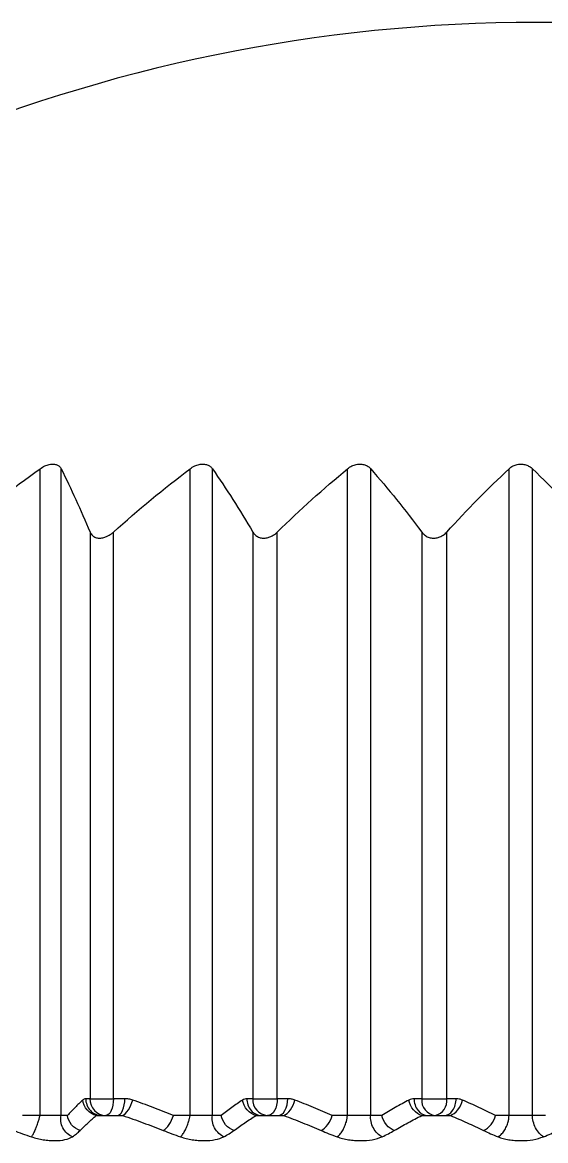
# Model space of a CAD drawing. Header units: inches. Extents: x 24920 to 61775, y 10942 to 38819.
# Drawn here: x 48667.41 to 48670.52, y 29690.5 to 29697.14 of the extents above; entities that cross this region are included whole.
import ezdxf

# ---------------------------------------------------------------- set-up
doc = ezdxf.new("R2010")
doc.units = ezdxf.units.IN
doc.header["$MEASUREMENT"] = 0
doc.layers.add('FF-FIXT', color=2, linetype='Continuous')

# ---------------------------------------------------------------- blocks, each defined once
blk = doc.blocks.new('ssgeg')
at = {"layer": 'FF-FIXT', "color": 8, "ltscale": 3}
for p, q in [((48897.5142, 29515.1446), (48897.5143, 29518.99)), ((48897.6398, 29515.1446), (48897.6399, 29518.99)), ((48898.4061, 29515.1445), (48898.4062, 29518.99)), ((48898.5393, 29515.1445), (48898.5394, 29518.99)), ((48899.3422, 29515.1445), (48899.3423, 29518.99)), ((48899.4802, 29515.1445), (48899.4803, 29518.99)), ((48900.3024, 29515.1445), (48900.3025, 29518.99)), ((48900.4422, 29515.1445), (48900.4423, 29518.99)), ((48897.8113, 29518.6138), (48897.8113, 29515.2446)), ((48897.9504, 29515.2446), (48897.9505, 29518.6138)), ((48898.7792, 29518.6138), (48898.7791, 29515.2445)), ((48898.9249, 29515.2445), (48898.925, 29518.6138)), ((48899.7832, 29518.6137), (48899.7832, 29515.2445)), ((48899.9325, 29515.2445), (48899.9326, 29518.6137)), ((48897.8113, 29515.2446), (48897.7857, 29515.2446)), ((48897.8113, 29515.2446), (48897.9504, 29515.2446)), ((48898.0184, 29515.2446), (48897.9504, 29515.2446)), ((48898.7791, 29515.2445), (48898.7434, 29515.2445)), ((48898.7791, 29515.2445), (48898.9249, 29515.2445)), ((48898.9871, 29515.2445), (48898.9249, 29515.2445)), ((48899.7832, 29515.2445), (48899.738, 29515.2445)), ((48899.7832, 29515.2445), (48899.9325, 29515.2445)), ((48899.9877, 29515.2445), (48899.9325, 29515.2445)), ((48897.5142, 29515.1446), (48897.4092, 29515.1446)), ((48897.677, 29515.1446), (48897.6398, 29515.1446)), ((48897.8474, 29515.1446), (48897.8799, 29515.1446)), ((48897.8799, 29515.1446), (48897.9734, 29515.1446)), ((48897.8799, 29515.1446), (48897.9054, 29515.1446)), ((48897.9054, 29515.1446), (48897.9734, 29515.1446)), ((48897.9734, 29515.1446), (48898.0061, 29515.1446)), ((48898.4061, 29515.1445), (48898.3073, 29515.1446)), ((48898.5913, 29515.1445), (48898.5393, 29515.1445)), ((48898.7975, 29515.1445), (48898.8316, 29515.1445)), ((48898.8316, 29515.1445), (48898.9296, 29515.1445)), ((48898.8316, 29515.1445), (48898.8674, 29515.1445)), ((48898.8674, 29515.1445), (48898.9296, 29515.1445)), ((48898.9296, 29515.1445), (48898.9638, 29515.1445)), ((48899.3422, 29515.1445), (48899.2517, 29515.1445)), ((48899.5459, 29515.1445), (48899.4802, 29515.1445)), ((48899.7835, 29515.1445), (48899.8184, 29515.1445)), ((48899.789, 29515.1515), (48899.8101, 29515.1445)), ((48899.8184, 29515.1445), (48899.8636, 29515.1445)), ((48899.8184, 29515.1445), (48899.9188, 29515.1445)), ((48899.8636, 29515.1445), (48899.9188, 29515.1445)), ((48899.9188, 29515.1445), (48899.9538, 29515.1445)), ((48900.3024, 29515.1445), (48900.2222, 29515.1445)), ((48900.5202, 29515.1445), (48900.4422, 29515.1445))]:
    blk.add_line(p, q, dxfattribs=at)
at = {"layer": 'FF-FIXT', "color": 8, "ltscale": 3, "flags": 128}
for points in [[(48897.9504, 29515.2446), (48897.9496, 29515.225), (48897.947, 29515.2063), (48897.9428, 29515.189), (48897.9372, 29515.1738), (48897.9304, 29515.1614), (48897.9227, 29515.1522), (48897.9142, 29515.1465), (48897.9054, 29515.1446)], [(48898.9249, 29515.2445), (48898.9238, 29515.225), (48898.9205, 29515.2063), (48898.9152, 29515.189), (48898.9081, 29515.1738), (48898.8994, 29515.1614), (48898.8894, 29515.1522), (48898.8786, 29515.1465), (48898.8674, 29515.1445)]]:
    blk.add_lwpolyline(points, dxfattribs=at)
at = {"layer": 'FF-FIXT', "color": 8, "ltscale": 3}
for centre, radius, start, end in [((48900.4663, 29512.1445), 9.5, 89.99878, 136.21829), ((48900.4663, 29512.1445), 9.5, 45.35074, 89.99878), ((48897.9084, 29515.2417), 0.0972, 178.33216, 268.23259), ((48898.8736, 29515.239), 0.0947, 176.65853, 266.21064), ((48899.8746, 29515.2357), 0.0918, 174.49072, 263.14538), ((48899.8445, 29515.2314), 0.0889, 282.39199, 8.49364)]:
    blk.add_arc(centre, radius, start, end, dxfattribs=at)
for points in [[(48897.03, 29518.6138), (48897.1869, 29518.7457), (48897.3483, 29518.8711), (48897.5143, 29518.99)], [(48897.6399, 29518.99), (48897.6987, 29518.8711), (48897.7558, 29518.7457), (48897.8113, 29518.6138)], [(48897.9505, 29518.6138), (48898.0981, 29518.7457), (48898.25, 29518.8711), (48898.4062, 29518.99)], [(48898.5394, 29518.99), (48898.6216, 29518.8711), (48898.7015, 29518.7457), (48898.7792, 29518.6138)], [(48898.925, 29518.6138), (48899.0602, 29518.7457), (48899.1992, 29518.8711), (48899.3423, 29518.99)], [(48899.4803, 29518.99), (48899.5841, 29518.8711), (48899.6851, 29518.7457), (48899.7832, 29518.6137)], [(48899.9326, 29518.6137), (48900.0524, 29518.7457), (48900.1757, 29518.8711), (48900.3025, 29518.99)], [(48900.4423, 29518.99), (48900.5655, 29518.8711), (48900.6854, 29518.7456), (48900.8019, 29518.6137)]]:
    blk.add_open_spline(points, degree=3, dxfattribs=at)
for points, knots in [([(48897.5143, 29518.99), (48897.5231, 29518.9963), (48897.5329, 29519.0021), (48897.5432, 29519.0067), (48897.5516, 29519.0105), (48897.5605, 29519.0135), (48897.5693, 29519.0154), (48897.5781, 29519.0173), (48897.587, 29519.018), (48897.595, 29519.0175), (48897.6021, 29519.017), (48897.6087, 29519.0155), (48897.6145, 29519.0133), (48897.6203, 29519.0109), (48897.6254, 29519.0077), (48897.6295, 29519.0039), (48897.634, 29518.9999), (48897.6374, 29518.9951), (48897.6399, 29518.99)], [0, 0, 0, 0, 0.0000337382, 0.0000337382, 0.0000337382, 0.0000613606, 0.0000613606, 0.0000613606, 0.0000892256, 0.0000892256, 0.0000892256, 0.0001137012, 0.0001137012, 0.0001137012, 0.0001388699, 0.0001388699, 0.0001388699, 0.0001659953, 0.0001659953, 0.0001659953, 0.0001659953]), ([(48898.4062, 29518.99), (48898.4145, 29518.9963), (48898.4239, 29519.0021), (48898.434, 29519.0067), (48898.4423, 29519.0105), (48898.4512, 29519.0135), (48898.4602, 29519.0154), (48898.4692, 29519.0173), (48898.4786, 29519.018), (48898.4872, 29519.0175), (48898.4948, 29519.017), (48898.5021, 29519.0155), (48898.5085, 29519.0132), (48898.5151, 29519.0109), (48898.521, 29519.0077), (48898.526, 29519.0039), (48898.5314, 29518.9999), (48898.5359, 29518.9951), (48898.5394, 29518.99)], [0, 0, 0, 0, 0.0000337382, 0.0000337382, 0.0000337382, 0.0000613606, 0.0000613606, 0.0000613606, 0.0000892256, 0.0000892256, 0.0000892256, 0.0001137012, 0.0001137012, 0.0001137012, 0.0001388699, 0.0001388699, 0.0001388699, 0.0001659953, 0.0001659953, 0.0001659953, 0.0001659953]), ([(48899.3423, 29518.99), (48899.3499, 29518.9963), (48899.3587, 29519.0021), (48899.3684, 29519.0067), (48899.3764, 29519.0105), (48899.3852, 29519.0135), (48899.3942, 29519.0154), (48899.4033, 29519.0173), (48899.4128, 29519.018), (48899.4218, 29519.0175), (48899.4298, 29519.017), (48899.4376, 29519.0155), (48899.4446, 29519.0132), (48899.4518, 29519.0109), (48899.4584, 29519.0077), (48899.4642, 29519.0039), (48899.4704, 29518.9998), (48899.4758, 29518.9951), (48899.4803, 29518.99)], [0, 0, 0, 0, 0.0000337382, 0.0000337382, 0.0000337382, 0.0000613606, 0.0000613606, 0.0000613606, 0.0000892256, 0.0000892256, 0.0000892256, 0.0001137012, 0.0001137012, 0.0001137012, 0.0001388699, 0.0001388699, 0.0001388699, 0.0001659953, 0.0001659953, 0.0001659953, 0.0001659953]), ([(48900.3025, 29518.99), (48900.3092, 29518.9963), (48900.3173, 29519.0021), (48900.3264, 29519.0067), (48900.334, 29519.0104), (48900.3424, 29519.0135), (48900.3512, 29519.0154), (48900.3601, 29519.0172), (48900.3697, 29519.018), (48900.3789, 29519.0174), (48900.387, 29519.017), (48900.3951, 29519.0155), (48900.4026, 29519.0132), (48900.4103, 29519.0108), (48900.4175, 29519.0076), (48900.4239, 29519.0039), (48900.4308, 29518.9998), (48900.437, 29518.9951), (48900.4423, 29518.99)], [0, 0, 0, 0, 0.0000337382, 0.0000337382, 0.0000337382, 0.0000613606, 0.0000613606, 0.0000613606, 0.0000892256, 0.0000892256, 0.0000892256, 0.0001137012, 0.0001137012, 0.0001137012, 0.0001388699, 0.0001388699, 0.0001388699, 0.0001659953, 0.0001659953, 0.0001659953, 0.0001659953]), ([(48897.8113, 29518.6138), (48897.8146, 29518.6059), (48897.8195, 29518.5986), (48897.8263, 29518.5926), (48897.8313, 29518.5881), (48897.8375, 29518.5843), (48897.8446, 29518.5817), (48897.8506, 29518.5795), (48897.8575, 29518.5781), (48897.8648, 29518.5778), (48897.8721, 29518.5774), (48897.8799, 29518.5782), (48897.8876, 29518.5798), (48897.895, 29518.5814), (48897.9025, 29518.5839), (48897.9096, 29518.5871), (48897.92, 29518.5916), (48897.9299, 29518.5976), (48897.9386, 29518.6041), (48897.9428, 29518.6072), (48897.9467, 29518.6104), (48897.9505, 29518.6138)], [0, 0, 0, 0, 0.000037755, 0.000037755, 0.000037755, 0.0000657467, 0.0000657467, 0.0000657467, 0.0000895473, 0.0000895473, 0.0000895473, 0.0001134069, 0.0001134069, 0.0001134069, 0.0001365653, 0.0001365653, 0.0001365653, 0.0001706438, 0.0001706438, 0.0001706438, 0.000186607, 0.000186607, 0.000186607, 0.000186607]), ([(48898.7792, 29518.6138), (48898.7838, 29518.6059), (48898.79, 29518.5985), (48898.798, 29518.5925), (48898.8039, 29518.5881), (48898.8109, 29518.5843), (48898.8187, 29518.5817), (48898.8254, 29518.5794), (48898.8329, 29518.5781), (48898.8405, 29518.5777), (48898.8482, 29518.5774), (48898.8563, 29518.5781), (48898.8641, 29518.5798), (48898.8716, 29518.5814), (48898.8791, 29518.5839), (48898.8861, 29518.587), (48898.8963, 29518.5916), (48898.9058, 29518.5975), (48898.914, 29518.6041), (48898.9179, 29518.6072), (48898.9216, 29518.6104), (48898.925, 29518.6138)], [0, 0, 0, 0, 0.000037755, 0.000037755, 0.000037755, 0.0000657467, 0.0000657467, 0.0000657467, 0.0000895473, 0.0000895473, 0.0000895473, 0.0001134069, 0.0001134069, 0.0001134069, 0.0001365653, 0.0001365653, 0.0001365653, 0.0001706438, 0.0001706438, 0.0001706438, 0.000186607, 0.000186607, 0.000186607, 0.000186607]), ([(48899.7832, 29518.6137), (48899.7891, 29518.6059), (48899.7965, 29518.5985), (48899.8055, 29518.5925), (48899.8122, 29518.588), (48899.8199, 29518.5842), (48899.8283, 29518.5816), (48899.8354, 29518.5794), (48899.8432, 29518.578), (48899.8511, 29518.5777), (48899.859, 29518.5774), (48899.8672, 29518.5781), (48899.8749, 29518.5798), (48899.8825, 29518.5814), (48899.8898, 29518.5839), (48899.8965, 29518.587), (48899.9063, 29518.5916), (48899.9152, 29518.5975), (48899.9227, 29518.604), (48899.9262, 29518.6071), (48899.9295, 29518.6104), (48899.9326, 29518.6137)], [0, 0, 0, 0, 0.000037755, 0.000037755, 0.000037755, 0.0000657467, 0.0000657467, 0.0000657467, 0.0000895473, 0.0000895473, 0.0000895473, 0.0001134069, 0.0001134069, 0.0001134069, 0.0001365653, 0.0001365653, 0.0001365653, 0.0001706438, 0.0001706438, 0.0001706438, 0.000186607, 0.000186607, 0.000186607, 0.000186607]), ([(48897.7681, 29515.2367), (48897.7529, 29515.2222), (48897.7223, 29515.1931), (48897.6922, 29515.1608), (48897.677, 29515.1446)], [0, 0, 0, 0, 0.498413, 1, 1, 1, 1]), ([(48897.7857, 29515.2446), (48897.7827, 29515.2442), (48897.7768, 29515.2435), (48897.771, 29515.239), (48897.7681, 29515.2367)], [0, 0, 0, 0, 0.5011414, 1, 1, 1, 1]), ([(48897.8474, 29515.1446), (48897.8293, 29515.1494), (48897.8096, 29515.1606), (48897.7797, 29515.1944), (48897.7702, 29515.2165), (48897.7681, 29515.2367)], [0, 0, 0, 0, 0.5, 0.5, 1, 1, 1, 1]), ([(48897.7857, 29515.2446), (48897.7857, 29515.221), (48897.7949, 29515.1934), (48897.8317, 29515.1543), (48897.8577, 29515.1446), (48897.8799, 29515.1446)], [0, 0, 0, 0, 0.5, 0.5, 1, 1, 1, 1]), ([(48897.9734, 29515.1446), (48897.984, 29515.1446), (48897.9964, 29515.1543), (48898.014, 29515.1934), (48898.0184, 29515.221), (48898.0184, 29515.2446)], [0, 0, 0, 0, 0.5, 0.5, 1, 1, 1, 1]), ([(48898.0061, 29515.1446), (48898.0163, 29515.1496), (48898.0287, 29515.1616), (48898.0506, 29515.1958), (48898.0597, 29515.2174), (48898.0651, 29515.2367)], [0, 0, 0, 0, 0.5, 0.5, 1, 1, 1, 1]), ([(48898.0651, 29515.2367), (48898.0575, 29515.239), (48898.0422, 29515.2435), (48898.0263, 29515.2442), (48898.0184, 29515.2446)], [0, 0, 0, 0, 0.498577, 1, 1, 1, 1]), ([(48898.3073, 29515.1446), (48898.267, 29515.1608), (48898.1868, 29515.1931), (48898.1056, 29515.2222), (48898.0651, 29515.2367)], [0, 0, 0, 0, 0.5015821, 1, 1, 1, 1]), ([(48898.7188, 29515.2367), (48898.6975, 29515.2222), (48898.6547, 29515.1931), (48898.6125, 29515.1608), (48898.5913, 29515.1445)], [0, 0, 0, 0, 0.498413, 1, 1, 1, 1]), ([(48898.7434, 29515.2445), (48898.7392, 29515.2442), (48898.7308, 29515.2435), (48898.7228, 29515.2389), (48898.7188, 29515.2367)], [0, 0, 0, 0, 0.5011414, 1, 1, 1, 1]), ([(48898.7975, 29515.1445), (48898.7803, 29515.1494), (48898.7613, 29515.1606), (48898.7316, 29515.1944), (48898.7217, 29515.2165), (48898.7188, 29515.2367)], [0, 0, 0, 0, 0.5, 0.5, 1, 1, 1, 1]), ([(48898.7434, 29515.2445), (48898.7434, 29515.221), (48898.752, 29515.1934), (48898.7864, 29515.1543), (48898.8108, 29515.1445), (48898.8316, 29515.1445)], [0, 0, 0, 0, 0.5, 0.5, 1, 1, 1, 1]), ([(48898.9296, 29515.1445), (48898.9432, 29515.1445), (48898.9591, 29515.1543), (48898.9815, 29515.1934), (48898.9871, 29515.221), (48898.9871, 29515.2445)], [0, 0, 0, 0, 0.5, 0.5, 1, 1, 1, 1]), ([(48898.9639, 29515.1445), (48898.9764, 29515.1496), (48898.991, 29515.1615), (48899.0155, 29515.1958), (48899.025, 29515.2173), (48899.0299, 29515.2367)], [0, 0, 0, 0, 0.5, 0.5, 1, 1, 1, 1]), ([(48899.0299, 29515.2367), (48899.023, 29515.2389), (48899.0089, 29515.2435), (48898.9944, 29515.2442), (48898.9871, 29515.2445)], [0, 0, 0, 0, 0.4985774, 1, 1, 1, 1]), ([(48899.2517, 29515.1445), (48899.2148, 29515.1608), (48899.1414, 29515.1931), (48899.067, 29515.2222), (48899.0299, 29515.2367)], [0, 0, 0, 0, 0.501585, 1, 1, 1, 1]), ([(48899.7069, 29515.2367), (48899.68, 29515.2222), (48899.626, 29515.1931), (48899.5726, 29515.1607), (48899.5459, 29515.1445)], [0, 0, 0, 0, 0.498413, 1, 1, 1, 1]), ([(48899.738, 29515.2445), (48899.7327, 29515.2442), (48899.7222, 29515.2435), (48899.712, 29515.2389), (48899.7069, 29515.2367)], [0, 0, 0, 0, 0.501141, 1, 1, 1, 1]), ([(48899.7835, 29515.1445), (48899.7675, 29515.1493), (48899.7496, 29515.1606), (48899.7208, 29515.1944), (48899.7107, 29515.2164), (48899.7069, 29515.2367)], [0, 0, 0, 0, 0.5, 0.5, 1, 1, 1, 1]), ([(48899.738, 29515.2445), (48899.738, 29515.221), (48899.7458, 29515.1933), (48899.7773, 29515.1543), (48899.7995, 29515.1445), (48899.8184, 29515.1445)], [0, 0, 0, 0, 0.5, 0.5, 1, 1, 1, 1]), ([(48899.9188, 29515.1445), (48899.935, 29515.1445), (48899.954, 29515.1543), (48899.9809, 29515.1933), (48899.9876, 29515.2209), (48899.9876, 29515.2445)], [0, 0, 0, 0, 0.5, 0.5, 1, 1, 1, 1]), ([(48899.9538, 29515.1445), (48899.9684, 29515.1496), (48899.9849, 29515.1615), (48900.0116, 29515.1958), (48900.0212, 29515.2173), (48900.0256, 29515.2366)], [0, 0, 0, 0, 0.5, 0.5, 1, 1, 1, 1]), ([(48900.0256, 29515.2366), (48900.0194, 29515.2389), (48900.007, 29515.2434), (48899.9941, 29515.2442), (48899.9877, 29515.2445)], [0, 0, 0, 0, 0.498577, 1, 1, 1, 1]), ([(48900.2222, 29515.1445), (48900.1895, 29515.1607), (48900.1244, 29515.1931), (48900.0585, 29515.2221), (48900.0256, 29515.2366)], [0, 0, 0, 0, 0.501582, 1, 1, 1, 1]), ([(48897.4634, 29515.0178), (48897.4665, 29515.0222), (48897.4725, 29515.0309), (48897.4833, 29515.0529), (48897.494, 29515.079), (48897.5029, 29515.1045), (48897.5097, 29515.1267), (48897.5127, 29515.1386), (48897.5142, 29515.1446)], [0, 0, 0, 0, 0.187319, 0.374876, 0.562147, 0.749607, 0.875012, 1, 1, 1, 1]), ([(48897.6398, 29515.1446), (48897.6366, 29515.1445), (48897.6319, 29515.1446), (48897.6261, 29515.1446), (48897.6194, 29515.1446), (48897.6111, 29515.1446), (48897.6019, 29515.1446), (48897.5926, 29515.1446), (48897.5822, 29515.1446), (48897.5713, 29515.1446), (48897.5605, 29515.1446), (48897.5491, 29515.1446), (48897.5379, 29515.1446), (48897.5299, 29515.1446), (48897.5219, 29515.1445), (48897.5142, 29515.1446)], [0, 0, 0, 0, 0.0000293073, 0.0000293073, 0.0000293073, 0.0000629551, 0.0000629551, 0.0000629551, 0.0000966479, 0.0000966479, 0.0000966479, 0.0001303408, 0.0001303408, 0.0001303408, 0.0001544286, 0.0001544286, 0.0001544286, 0.0001544286]), ([(48897.7066, 29515.0178), (48897.6856, 29515.0264), (48897.6629, 29515.0455), (48897.6367, 29515.0954), (48897.6343, 29515.1238), (48897.6398, 29515.1446)], [0, 0, 0, 0, 0.5, 0.5, 1, 1, 1, 1]), ([(48897.7527, 29515.0554), (48897.7347, 29515.0611), (48897.7158, 29515.0729), (48897.6879, 29515.1057), (48897.6793, 29515.1261), (48897.677, 29515.1446)], [0, 0, 0, 0, 0.5, 0.5, 1, 1, 1, 1]), ([(48897.7527, 29515.0554), (48897.7684, 29515.0711), (48897.7998, 29515.1024), (48897.8315, 29515.1305), (48897.8474, 29515.1446)], [0, 0, 0, 0, 0.5, 1, 1, 1, 1]), ([(48898.0061, 29515.1446), (48898.0465, 29515.1305), (48898.1273, 29515.1023), (48898.2072, 29515.071), (48898.2472, 29515.0554)], [0, 0, 0, 0, 0.500001, 1, 1, 1, 1]), ([(48898.2472, 29515.0554), (48898.258, 29515.0615), (48898.2707, 29515.0743), (48898.2926, 29515.1076), (48898.3016, 29515.1272), (48898.3073, 29515.1446)], [0, 0, 0, 0, 0.5, 0.5, 1, 1, 1, 1]), ([(48898.3493, 29515.0178), (48898.3535, 29515.0222), (48898.362, 29515.0309), (48898.3753, 29515.0529), (48898.3876, 29515.079), (48898.3967, 29515.1045), (48898.4028, 29515.1267), (48898.405, 29515.1386), (48898.4061, 29515.1445)], [0, 0, 0, 0, 0.187319, 0.374876, 0.562147, 0.749607, 0.875012, 1, 1, 1, 1]), ([(48898.5393, 29515.1445), (48898.5347, 29515.1444), (48898.5288, 29515.1446), (48898.5219, 29515.1446), (48898.514, 29515.1446), (48898.5047, 29515.1446), (48898.4946, 29515.1446), (48898.4845, 29515.1446), (48898.4735, 29515.1446), (48898.4624, 29515.1446), (48898.4512, 29515.1445), (48898.4397, 29515.1446), (48898.4288, 29515.1446), (48898.421, 29515.1445), (48898.4133, 29515.1445), (48898.4061, 29515.1445)], [0, 0, 0, 0, 0.0000293073, 0.0000293073, 0.0000293073, 0.0000629551, 0.0000629551, 0.0000629551, 0.0000966479, 0.0000966479, 0.0000966479, 0.0001303408, 0.0001303408, 0.0001303408, 0.0001544286, 0.0001544286, 0.0001544286, 0.0001544286]), ([(48898.6072, 29515.0178), (48898.5876, 29515.0264), (48898.5658, 29515.0455), (48898.5391, 29515.0953), (48898.5354, 29515.1238), (48898.5393, 29515.1445)], [0, 0, 0, 0, 0.5, 0.5, 1, 1, 1, 1]), ([(48898.6673, 29515.0554), (48898.6501, 29515.0611), (48898.6318, 29515.0729), (48898.6037, 29515.1057), (48898.5945, 29515.126), (48898.5913, 29515.1445)], [0, 0, 0, 0, 0.5, 0.5, 1, 1, 1, 1]), ([(48898.6673, 29515.0554), (48898.6889, 29515.071), (48898.7321, 29515.1023), (48898.7757, 29515.1305), (48898.7975, 29515.1445)], [0, 0, 0, 0, 0.5, 1, 1, 1, 1]), ([(48898.9639, 29515.1445), (48899.001, 29515.1305), (48899.0753, 29515.1023), (48899.1487, 29515.071), (48899.1854, 29515.0554)], [0, 0, 0, 0, 0.5, 1, 1, 1, 1]), ([(48899.1854, 29515.0554), (48899.1985, 29515.0615), (48899.2132, 29515.0743), (48899.2374, 29515.1076), (48899.2465, 29515.1272), (48899.2517, 29515.1445)], [0, 0, 0, 0, 0.5, 0.5, 1, 1, 1, 1]), ([(48899.2805, 29515.0178), (48899.2859, 29515.0222), (48899.2966, 29515.0309), (48899.3123, 29515.0528), (48899.3258, 29515.079), (48899.3348, 29515.1045), (48899.3402, 29515.1267), (48899.3415, 29515.1386), (48899.3422, 29515.1445)], [0, 0, 0, 0, 0.187319, 0.374876, 0.562147, 0.749607, 0.875012, 1, 1, 1, 1]), ([(48899.4802, 29515.1445), (48899.4744, 29515.1444), (48899.4673, 29515.1445), (48899.4595, 29515.1445), (48899.4505, 29515.1445), (48899.4403, 29515.1445), (48899.4296, 29515.1445), (48899.419, 29515.1445), (48899.4076, 29515.1445), (48899.3964, 29515.1445), (48899.3852, 29515.1445), (48899.3739, 29515.1445), (48899.3635, 29515.1445), (48899.356, 29515.1445), (48899.3488, 29515.1444), (48899.3422, 29515.1445)], [0, 0, 0, 0, 0.0000293073, 0.0000293073, 0.0000293073, 0.0000629551, 0.0000629551, 0.0000629551, 0.0000966479, 0.0000966479, 0.0000966479, 0.0001303408, 0.0001303408, 0.0001303408, 0.0001544286, 0.0001544286, 0.0001544286, 0.0001544286]), ([(48899.5476, 29515.0178), (48899.5298, 29515.0264), (48899.5095, 29515.0455), (48899.4829, 29515.0953), (48899.478, 29515.1238), (48899.4802, 29515.1445)], [0, 0, 0, 0, 0.5, 0.5, 1, 1, 1, 1]), ([(48899.6206, 29515.0554), (48899.6045, 29515.0611), (48899.5871, 29515.0729), (48899.5595, 29515.1057), (48899.5499, 29515.126), (48899.5459, 29515.1445)], [0, 0, 0, 0, 0.5, 0.5, 1, 1, 1, 1]), ([(48899.6206, 29515.0554), (48899.6476, 29515.071), (48899.7016, 29515.1023), (48899.7562, 29515.1305), (48899.7835, 29515.1445)], [0, 0, 0, 0, 0.5, 1, 1, 1, 1]), ([(48899.9538, 29515.1445), (48899.9869, 29515.1304), (48900.053, 29515.1023), (48900.1184, 29515.071), (48900.1511, 29515.0554)], [0, 0, 0, 0, 0.500001, 1, 1, 1, 1]), ([(48900.1511, 29515.0554), (48900.1663, 29515.0614), (48900.1827, 29515.0743), (48900.2085, 29515.1075), (48900.2176, 29515.1272), (48900.2222, 29515.1445)], [0, 0, 0, 0, 0.5, 0.5, 1, 1, 1, 1]), ([(48900.2372, 29515.0178), (48900.2436, 29515.0221), (48900.2564, 29515.0309), (48900.274, 29515.0528), (48900.2884, 29515.079), (48900.2973, 29515.1045), (48900.3017, 29515.1267), (48900.3022, 29515.1386), (48900.3024, 29515.1445)], [0, 0, 0, 0, 0.187319, 0.374876, 0.562147, 0.749607, 0.875012, 1, 1, 1, 1]), ([(48900.4422, 29515.1445), (48900.4353, 29515.1444), (48900.4273, 29515.1445), (48900.4187, 29515.1445), (48900.4088, 29515.1445), (48900.398, 29515.1445), (48900.3869, 29515.1445), (48900.3759, 29515.1445), (48900.3644, 29515.1445), (48900.3533, 29515.1445), (48900.3423, 29515.1445), (48900.3315, 29515.1445), (48900.3218, 29515.1445), (48900.3148, 29515.1445), (48900.3082, 29515.1444), (48900.3024, 29515.1445)], [0, 0, 0, 0, 0.0000293073, 0.0000293073, 0.0000293073, 0.0000629551, 0.0000629551, 0.0000629551, 0.0000966479, 0.0000966479, 0.0000966479, 0.0001303408, 0.0001303408, 0.0001303408, 0.0001544286, 0.0001544286, 0.0001544286, 0.0001544286]), ([(48900.5078, 29515.0178), (48900.4922, 29515.0264), (48900.4736, 29515.0454), (48900.4478, 29515.0953), (48900.4417, 29515.1237), (48900.4422, 29515.1445)], [0, 0, 0, 0, 0.5, 0.5, 1, 1, 1, 1]), ([(48897.3565, 29515.0554), (48897.374, 29515.0489), (48897.4091, 29515.0359), (48897.4453, 29515.0239), (48897.4634, 29515.0178)], [0, 0, 0, 0, 0.4999966, 1, 1, 1, 1]), ([(48897.7066, 29515.0178), (48897.7152, 29515.0239), (48897.7323, 29515.0359), (48897.7459, 29515.0489), (48897.7527, 29515.0554)], [0, 0, 0, 0, 0.500003, 1, 1, 1, 1]), ([(48898.2472, 29515.0554), (48898.2637, 29515.0489), (48898.2969, 29515.0359), (48898.3318, 29515.0238), (48898.3493, 29515.0178)], [0, 0, 0, 0, 0.499997, 1, 1, 1, 1]), ([(48898.6072, 29515.0178), (48898.618, 29515.0238), (48898.6398, 29515.0359), (48898.6582, 29515.0489), (48898.6673, 29515.0554)], [0, 0, 0, 0, 0.500003, 1, 1, 1, 1]), ([(48899.1854, 29515.0554), (48899.2007, 29515.0489), (48899.2313, 29515.0359), (48899.2641, 29515.0238), (48899.2805, 29515.0178)], [0, 0, 0, 0, 0.499997, 1, 1, 1, 1]), ([(48899.5476, 29515.0178), (48899.5606, 29515.0238), (48899.5864, 29515.0359), (48899.6092, 29515.0489), (48899.6206, 29515.0554)], [0, 0, 0, 0, 0.500003, 1, 1, 1, 1]), ([(48900.1511, 29515.0554), (48900.1648, 29515.0489), (48900.1922, 29515.0359), (48900.2222, 29515.0238), (48900.2372, 29515.0178)], [0, 0, 0, 0, 0.499997, 1, 1, 1, 1]), ([(48900.5078, 29515.0178), (48900.5225, 29515.0238), (48900.5519, 29515.0359), (48900.5786, 29515.0488), (48900.592, 29515.0553)], [0, 0, 0, 0, 0.5000034, 1, 1, 1, 1]), ([(48897.4634, 29515.0178), (48897.475, 29515.0143), (48897.4982, 29515.0074), (48897.5339, 29515.0004), (48897.569, 29514.9961), (48897.6137, 29514.9943), (48897.6661, 29514.9985), (48897.6931, 29515.0114), (48897.7066, 29515.0178)], [0, 0, 0, 0, 0.125244, 0.250422, 0.37569, 0.50093, 0.750634, 1, 1, 1, 1]), ([(48898.3493, 29515.0178), (48898.3605, 29515.0143), (48898.3831, 29515.0074), (48898.419, 29515.0004), (48898.4551, 29514.9961), (48898.502, 29514.9943), (48898.5587, 29514.9985), (48898.591, 29515.0114), (48898.6072, 29515.0178)], [0, 0, 0, 0, 0.125244, 0.250422, 0.37569, 0.50093, 0.750634, 1, 1, 1, 1]), ([(48899.2805, 29515.0178), (48899.2913, 29515.0143), (48899.3127, 29515.0074), (48899.3481, 29515.0004), (48899.3843, 29514.9961), (48899.4324, 29514.9943), (48899.4922, 29514.9984), (48899.5292, 29515.0113), (48899.5476, 29515.0178)], [0, 0, 0, 0, 0.125244, 0.250422, 0.37569, 0.50093, 0.750634, 1, 1, 1, 1]), ([(48900.2372, 29515.0178), (48900.2472, 29515.0143), (48900.2671, 29515.0073), (48900.3012, 29515.0004), (48900.3367, 29514.9961), (48900.385, 29514.9943), (48900.4466, 29514.9984), (48900.4874, 29515.0113), (48900.5078, 29515.0178)], [0, 0, 0, 0, 0.125244, 0.250422, 0.37569, 0.50093, 0.750634, 1, 1, 1, 1])]:
    blk.add_open_spline(points, degree=3, knots=knots, dxfattribs=at)

msp = doc.modelspace()

# ---------------------------------------------------------------- block references
msp.add_blockref('ssgeg', (-230, 175.5))

doc.saveas('drawing.dxf')
